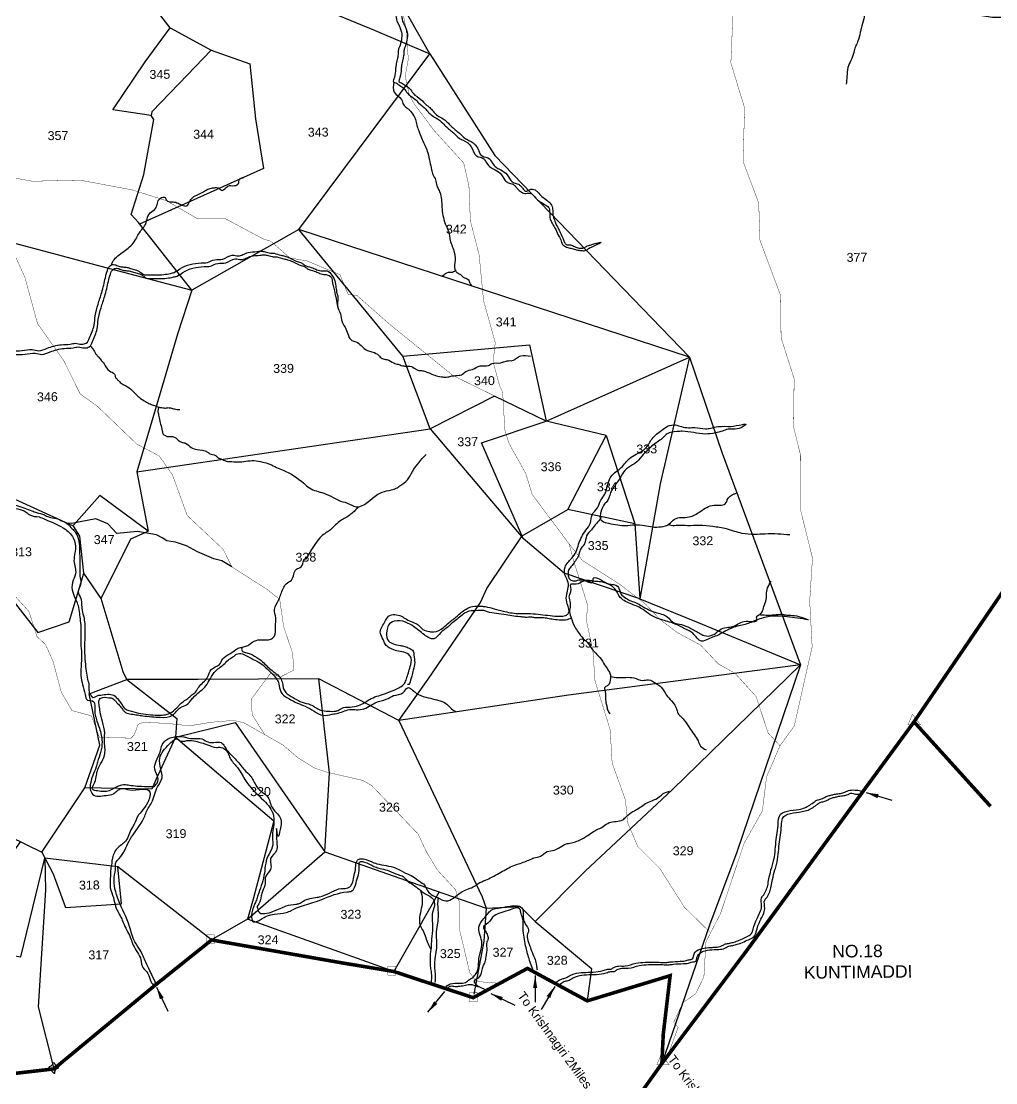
# Model space of a CAD drawing. Header units: feet. Extents: x 764898 to 774910, y 1587357 to 1595279.
# Drawn here: x 770601 to 773331, y 1588865 to 1591840 of the extents above; entities that cross this region are included whole.
import ezdxf
from ezdxf.enums import TextEntityAlignment as Align

# ---------------------------------------------------------------- set-up
doc = ezdxf.new("R2010")
doc.units = ezdxf.units.FT
doc.header["$LTSCALE"] = 15
doc.header["$MEASUREMENT"] = 0
doc.linetypes.add('HIDDEN2', pattern=[0.1875, 0.125, -0.0625])
for name, color, linetype in [('PLOT', 7, 'Continuous'), ('PLOT NO', 7, 'Continuous'), ('ROADS', 6, 'Continuous'), ('TANKS-STREAM', 4, 'Continuous'), ('VILLAGE STONES', 240, 'Continuous')]:
    doc.layers.add(name, color=color, linetype=linetype)
doc.layers.add('VILLAGE BOUNDRY', color=5, linetype='HIDDEN2', lineweight=100)
doc.styles.add('CANAL', font='Cambria.ttf')
doc.styles.get("Standard").update_dxf_attribs({"font": 'arial.ttf'})
doc.linetypes.add('DOTS', pattern='A,1e-06,-3,["●",Standard,S=3,R=0,X=-1.25,Y=-1.25],-3', length=6.000001)
doc.dimstyles.new('CRDS', dxfattribs={"dimtxt": 20, "dimasz": 35, "dimexe": 0.18, "dimexo": 0.0625, "dimgap": 0.09, "dimtad": 0, "dimtih": 1, "dimtoh": 1, "dimdec": 0, "dimzin": 2, "dimdsep": 46, "dimtxsty": 'CANAL', "dimcen": 0.09, "dimclrt": 256, "dimadec": 0, "dimazin": 0, "dimtfac": 1, "dimtdec": 0, "dimtofl": 0, "dimtmove": 0, "dimatfit": 3, "dimfxl": 1, "dimtfill": 2, "dimtfillclr": 5, "dimtolj": 1, "dimtzin": 0, "dimarcsym": 0})

msp = doc.modelspace()

# ---------------------------------------------------------------- linework, layer by layer
at = {"layer": 'PLOT'}
for points in [[(771018, 1591822.2), (770949.6, 1591912.1), (771078, 1592028.6), (771117.8, 1592010.6), (771592.8, 1591814.5), (771745.9, 1591749.4), (771533.8, 1592123), (771389.3, 1592199), (771262, 1592272.7)], [(770318.3, 1591057.7), (770438.6, 1591216.2), (770482.2, 1591245.6), (770565.5, 1591223), (770852.6, 1591146.8), (771079.4, 1591087), (770930, 1591276), (770909.3, 1591299), (770944.9, 1591411.2), (770972.9, 1591565), (770965.4, 1591576.1), (770858.1, 1591592.6), (770948.2, 1591727), (771018, 1591822.2), (771133.6, 1591759.8), (771043.4, 1591666.4), (770967.1, 1591586.3), (770965.4, 1591576.1)], [(771133.6, 1591759.8), (771241.4, 1591721.5), (771257.2, 1591566.7), (771279.7, 1591427.5), (771111.7, 1591352.1), (770932.8, 1591271.8)], [(771378.9, 1591257.2), (771745.9, 1591749.4), (771927.5, 1591464), (772236.3, 1591144.4), (772473, 1590899), (771378.9, 1591257.2)], [(770925.2, 1590577.3), (771306.7, 1590633.3), (771746.9, 1590697.9), (771670.3, 1590901.9), (771378.9, 1591257.2), (771079.4, 1591087)], [(771079.4, 1591087), (771039, 1590963.3), (770992.2, 1590804.6), (770925.2, 1590577.3), (770956.3, 1590411.4)], [(771670.3, 1590901.9), (772025, 1590933.6), (772072.1, 1590719.9), (771927.2, 1590789.8), (771746.9, 1590697.9), (772007.3, 1590390.7), (771890.3, 1590658.8), (772072.1, 1590719.9), (772473, 1590899), (772564.6, 1590630.2), (772783.8, 1590036.7), (772133.9, 1589951.9), (771658.8, 1589880.6), (771435.2, 1589997.2), (771096.7, 1589995.8), (770897, 1589995.3), (771036.7, 1589886.4), (771033.6, 1589834.4), (770978, 1589714.5), (770966.6, 1589687.8), (770779, 1589692.3)], [(772473, 1590899), (772390.9, 1590544.1), (772333.9, 1590221.5), (772492.9, 1590157.3), (772783.8, 1590036.7)], [(771658.8, 1589880.6), (771741.3, 1589996.6), (771888.1, 1590211.6), (771905.8, 1590250.8), (772004.1, 1590398.1), (772132.2, 1590471.7), (772239.6, 1590679.7), (772072.1, 1590719.9)], [(772239.6, 1590679.7), (772319.6, 1590432.1), (772132.2, 1590471.7)], [(770403, 1590437.5), (770478.5, 1590343.5), (770647.5, 1590127), (770735.5, 1590157.1), (770776.5, 1590294), (770765.2, 1590397), (770747.7, 1590425), (770572, 1590505.7), (770404.5, 1590496.9)], [(770825.4, 1590222.9), (770908.3, 1590389.4), (770956.3, 1590411.4), (770821.5, 1590510.9), (770748, 1590428.2)], [(772319.6, 1590432.1), (772333.9, 1590221.5), (772122.1, 1590293.5), (772007.3, 1590390.7)], [(770658.8, 1589511.9), (770779, 1589692.3), (770821.1, 1589811.8), (770791.7, 1589955.5), (770897, 1589995.3), (770886.4, 1590017.1), (770825.4, 1590222.9), (770776.5, 1590294)], [(772040.5, 1589317.7), (772180.5, 1589458.5), (772425.3, 1589687.1), (772783.8, 1590036.7), (772606.1, 1589511.4), (772529.3, 1589306.9)], [(771033.6, 1589834.4), (771200, 1589874.6), (771424.3, 1589551.2), (771451.5, 1589512.1), (771464.3, 1589733.9), (771435.2, 1589997.2)], [(771658.8, 1589880.6), (771892.6, 1589386.7), (771903.2, 1589354.6), (771897.3, 1589262.5), (771868.6, 1589113.6)], [(771033.6, 1589834.4), (771211, 1589682.8), (771309.1, 1589599.6), (771250.6, 1589379.8), (771235.2, 1589323.5), (771134.4, 1589265.5), (770872.2, 1589470.3)], [(770211.4, 1589730.7), (770658.8, 1589511.9), (770690.2, 1589450.5), (770725, 1589356.1), (770882, 1589366.6), (770872.2, 1589470.3), (770667.5, 1589495)], [(770598.8, 1589541.3), (770452.9, 1589339.7), (770341.8, 1589188.1), (770380.3, 1588992.7), (770511, 1588973.3), (770467.4, 1589195.7), (770529, 1589229.7), (770600, 1589218), (770667.5, 1589495)], [(771235.2, 1589323.5), (771451.5, 1589512.1), (771714.9, 1589420.2), (771903.2, 1589354.6), (771998.4, 1589359.8), (772040.5, 1589317.7), (772199, 1589185.6), (772186.8, 1589094.9)], [(770667.5, 1589495), (770669.1, 1589405.3), (770648.9, 1589078.5), (770692.6, 1588904.2)], [(771771.8, 1589400.4), (771644.8, 1589177.2), (771235.2, 1589323.5)], [(772529.3, 1589306.9), (772395.8, 1588919.3)]]:
    msp.add_lwpolyline(points, dxfattribs=at)
at = {"layer": 'ROADS', "linetype": 'DOTS', "ltscale": 0.5, "const_width": 1}
for points in [[(772532.2, 1589285.4), (772458.6, 1589357.7), (772429.3, 1589404), (772390, 1589466), (772328.3, 1589527.6), (772300.4, 1589593.3), (772293.5, 1589658.5), (772256.5, 1589761.4), (772250.9, 1589855.1), (772221.9, 1589948.7), (772208.5, 1589991.9), (772202.5, 1590077.2), (772185.4, 1590156), (772186.7, 1590207.3), (772161.7, 1590286.5), (772153.6, 1590312.3), (772150, 1590323.4), (772135.8, 1590375.6), (772093.8, 1590432), (772032.5, 1590514.3), (772014.7, 1590572.3), (771966.8, 1590658.7), (771955.8, 1590696.1), (771949.8, 1590801.4), (771941.4, 1590818.4), (771923.1, 1590885.8), (771929, 1590939.6), (771896.2, 1591057.8), (771883.9, 1591185.5), (771859.3, 1591281.2), (771855.3, 1591378.9), (771840.6, 1591443.2), (771756.8, 1591535.2), (771701.5, 1591609.5), (771688.4, 1591633.7), (771676.7, 1591686.8), (771685.5, 1591734.1), (771679, 1591820.8), (771664.1, 1591893.4)], [(772412.3, 1588941.4), (772441.3, 1589020.9), (772428.9, 1589034.9), (772454.3, 1589089.2), (772490.3, 1589114.8), (772513.5, 1589162), (772516.1, 1589207.1), (772519.5, 1589261), (772559.9, 1589339), (772626.1, 1589535.9), (772677.2, 1589626.8), (772689.1, 1589722.9), (772726.7, 1589809.7), (772766.8, 1589865.4), (772802.7, 1590025.1), (772816.8, 1590087.4), (772809.9, 1590215.1), (772817.7, 1590335.7), (772785, 1590468), (772784.6, 1590623.3), (772764.7, 1590703.7), (772766.3, 1590838.7), (772729.7, 1590953.8), (772728.4, 1591071.7), (772670.7, 1591226.2), (772668.9, 1591278.5), (772667.1, 1591330.6), (772623.1, 1591448.2), (772627.6, 1591597.3), (772601, 1591684.5), (772589.1, 1591723.7), (772595.3, 1591870.5)], [(771951.1, 1590778.3), (771810.2, 1590847.8), (771632, 1590992.1), (771540.6, 1591072.8), (771517.5, 1591073.6), (771493.9, 1591130.1), (771401.8, 1591168.6), (771353.7, 1591177.1), (771300.5, 1591223.7), (771279, 1591230.4), (771174.1, 1591286.4), (771095.2, 1591286.9), (771007.1, 1591337.8), (770912.2, 1591367.7), (770766.3, 1591395), (770632.2, 1591392.1), (770484.4, 1591418.6)], [(772726.7, 1589809.7), (772693.3, 1589846), (772659.7, 1589947.8), (772600.9, 1590012.9), (772553.8, 1590039.4), (772504.8, 1590091.5), (772437.6, 1590128), (772389.5, 1590164.8), (772350.4, 1590206.6), (772276.5, 1590263.3), (772224.9, 1590296.2), (772173.4, 1590329), (772135.8, 1590375.6)]]:
    msp.add_lwpolyline(points, dxfattribs=at)
at = {"layer": 'ROADS', "linetype": 'HIDDEN2', "ltscale": 10, "const_width": 1}
for points in [[(771283.1, 1589841.1), (771248.1, 1589896.9), (771245.7, 1589940.7), (771300.8, 1590014.7), (771325.5, 1590001.9), (771365.2, 1590022.3), (771361, 1590070.7), (771336.2, 1590143.8), (771325.2, 1590220), (771290.4, 1590247.7), (771191.1, 1590311.2), (771166.9, 1590360.2), (771066, 1590455.3), (771024.7, 1590569.6), (770987.7, 1590622), (770925, 1590655.3), (770862.1, 1590715.6), (770813.5, 1590762.2), (770766.5, 1590795.6), (770719.7, 1590890.2), (770646.9, 1590993), (770611.3, 1591123.1), (770549.2, 1591259.3)], [(771941.8, 1589144), (771875.5, 1589149.3), (771857.6, 1589174.1), (771840.6, 1589245.6), (771837.2, 1589260.1), (771829.5, 1589292.3), (771829.5, 1589368.6), (771817.8, 1589406.3), (771766.7, 1589461.9), (771736.6, 1589512), (771712.9, 1589562.4), (771628.6, 1589650.6), (771583.2, 1589698), (771558.8, 1589712.4), (771490.9, 1589728.1), (771456.4, 1589736.1), (771422.4, 1589747.5), (771375, 1589777.1), (771335.1, 1589811.6), (771283.1, 1589841.1), (771267.6, 1589849.9), (771250.7, 1589859.5), (771224.4, 1589874.4), (771195.5, 1589881), (771165, 1589878.4), (771131.1, 1589875.5), (771072.7, 1589865.7), (771005.7, 1589873), (770942.3, 1589875.2), (770928.5, 1589869.9), (770917.9, 1589840.5), (770908.8, 1589831.3), (770820.5, 1589833), (770797.8, 1589893.6), (770743.3, 1589908.5), (770713.4, 1589960), (770690.1, 1590047.2), (770669.1, 1590093.6), (770645.3, 1590116), (770622.8, 1590186.2), (770565.1, 1590249.9)]]:
    msp.add_lwpolyline(points, dxfattribs=at)
at = {"layer": 'TANKS-STREAM'}
msp.add_lwpolyline([(771191.1, 1590311.2), (771163.2, 1590328), (771140.4, 1590333.3), (771094.8, 1590353), (771063.8, 1590369.8), (771033.4, 1590380), (771008.6, 1590383.8), (770995.9, 1590392.7), (770980.2, 1590401.1), (770927.1, 1590410.6), (770868.6, 1590404.4), (770844.1, 1590431.8), (770810.1, 1590445.7), (770766, 1590437.4), (770742.7, 1590432.6), (770728.2, 1590434)], dxfattribs=at)
for points in [[(773555.9, 1591585.5), (773546.9, 1591605.3), (773517.5, 1591641), (773489.7, 1591683.8), (773465.9, 1591717), (773431.4, 1591754.4), (773424.2, 1591771.1), (773388.7, 1591806.7), (773369.3, 1591824.2), (773351.7, 1591848.8), (773328.3, 1591851.1), (773280.6, 1591856.7), (773233.3, 1591860.7), (773210.9, 1591868.1), (773186.6, 1591867.8), (773126.6, 1591875.7), (773102.6, 1591882.6), (773073.7, 1591883.8), (773044.7, 1591890), (773023.4, 1591891.3), (772991.7, 1591906.2), (772979.3, 1591909), (772968.8, 1591925.6), (772927.3, 1591968.5), (772893.6, 1592009.6), (772861.9, 1592058.9), (772822.1, 1592115.7), (772806.2, 1592143.7), (772780, 1592188.1), (772755, 1592226), (772737, 1592262.9), (772709.7, 1592303.6), (772686.5, 1592356), (772669.2, 1592376.9), (772642.7, 1592449.2), (772613, 1592501.1), (772596.6, 1592527.5), (772598.5, 1592543.1), (772625, 1592555), (772654, 1592568.7), (772679, 1592581.1), (772701, 1592590.8), (772711.3, 1592614.6), (772708.4, 1592647.2), (772695.4, 1592678.1), (772689.9, 1592687.6), (772666.9, 1592719.5), (772652.6, 1592743.5), (772673.1, 1592755.5), (772705.1, 1592770.4), (772718.5, 1592780.6), (772743, 1592792.9), (772761.5, 1592802.7), (772805.6, 1592815.2), (772825.4, 1592848.6), (772825, 1592886.1), (772828.5, 1592935.3), (772828, 1592974.5), (772830.8, 1593002.5), (772829.2, 1593000.6)], [(771465.2, 1592362.2), (771443.2, 1592365.4), (771439.9, 1592369), (771432.6, 1592373.1), (771424, 1592376.4), (771408.8, 1592383), (771394.1, 1592385.7), (771384, 1592375.3), (771379.6, 1592370.6), (771370.2, 1592363.5), (771355.3, 1592349.1), (771334.2, 1592331.9), (771325.8, 1592323.1), (771309.3, 1592302.8), (771297.3, 1592295.1), (771286.7, 1592288.9), (771274.4, 1592279.2), (771268.5, 1592269), (771267.6, 1592258.4), (771279.7, 1592240.7), (771288, 1592227), (771298, 1592214.6), (771311.5, 1592198.7), (771322.2, 1592187.1), (771330.5, 1592174.1), (771341.8, 1592158.8), (771349.2, 1592152.4), (771355.9, 1592141.3), (771364.5, 1592133.3), (771371.3, 1592127.4), (771380.7, 1592120), (771392.8, 1592108.2), (771411.7, 1592091.1), (771426.3, 1592077.3), (771436.3, 1592068.7), (771443.9, 1592062.9), (771454.1, 1592056.6), (771461.8, 1592046.2), (771478.7, 1592035.4), (771492.4, 1592029.8), (771503.3, 1592019), (771517.5, 1592007.3), (771548.2, 1591983.9), (771561.7, 1591969.4), (771570.1, 1591960.1), (771578.4, 1591950.9), (771591.6, 1591942.1), (771606.3, 1591923.7), (771613.8, 1591914.3), (771626.7, 1591906.7), (771633.2, 1591897.9), (771642.2, 1591889.2), (771646.7, 1591882.3), (771653.6, 1591841.1), (771658.5, 1591830.9), (771663, 1591820.9), (771666.3, 1591810.1), (771666, 1591787.2), (771660.6, 1591769), (771657.9, 1591760.6), (771656.9, 1591746.8), (771654.3, 1591733.6), (771651.1, 1591716.8), (771649.8, 1591706.2), (771646.4, 1591682.9), (771644.3, 1591670.5), (771650.9, 1591667.5), (771661.5, 1591660.8), (771673.2, 1591652.1), (771683.1, 1591638.8), (771706.1, 1591620.4), (771718.3, 1591607.8), (771729.9, 1591598.4), (771739, 1591588.9), (771749.2, 1591578.1), (771762.4, 1591570.1), (771782, 1591554.6), (771803.5, 1591534.2), (771814.7, 1591525.2), (771827.8, 1591512.9), (771839.4, 1591506.7), (771861.7, 1591488.8), (771876.3, 1591463.1), (771897, 1591454.8), (771903.1, 1591446.1), (771913.1, 1591433.8), (771923.5, 1591426.5), (771942.8, 1591414.4), (771957.2, 1591394.4), (771965.6, 1591387.7), (771978.3, 1591383.5), (771984.4, 1591379.1), (771990.8, 1591371.4), (771998.4, 1591364.3), (772012.1, 1591357.8), (772024.3, 1591358.8), (772031.3, 1591356.5), (772041.1, 1591346.3), (772071, 1591324.7), (772079.9, 1591316.4), (772081.4, 1591308.4), (772083.3, 1591285.7), (772088, 1591275.3), (772091.4, 1591269.1), (772095, 1591262.8), (772098.5, 1591256.6), (772106.7, 1591238.5), (772113.8, 1591224.3), (772116.2, 1591217.2), (772123.4, 1591210.3), (772135, 1591205.7), (772147, 1591202.4), (772160.3, 1591199.2), (772172.6, 1591197.5), (772184, 1591198.5), (772192.4, 1591204.7), (772198.5, 1591207.7), (772213.2, 1591214.7), (772226.2, 1591220.9)], [(771471.7, 1592357.9), (771455.4, 1592354.6), (771449.5, 1592355.7), (771442.7, 1592358), (771434.3, 1592361.4), (771425, 1592364.7), (771410.5, 1592370.1), (771399.7, 1592375.2), (771393.7, 1592376.2), (771387.1, 1592370), (771371, 1592349), (771349.9, 1592331.8), (771341.6, 1592323), (771325, 1592302.7), (771313, 1592295), (771302.4, 1592288.8), (771290.1, 1592279.1), (771284.2, 1592268.9), (771283.3, 1592258.3), (771295.4, 1592240.6), (771303.7, 1592226.9), (771313.8, 1592214.5), (771327.2, 1592198.6), (771337.9, 1592187), (771346.2, 1592174), (771357.5, 1592158.7), (771364.9, 1592152.3), (771371.6, 1592141.2), (771380.2, 1592133.2), (771387, 1592127.3), (771396.5, 1592119.9), (771408.5, 1592108.1), (771427.4, 1592091), (771442, 1592077.2), (771452.1, 1592068.6), (771459.7, 1592062.8), (771469.9, 1592056.5), (771477.5, 1592046.1), (771494.4, 1592035.3), (771508.2, 1592029.7), (771519, 1592018.9), (771533.2, 1592007.2), (771563.9, 1591983.8), (771577.4, 1591969.3), (771585.8, 1591960), (771594.1, 1591950.8), (771607.3, 1591942), (771622, 1591923.6), (771629.5, 1591914.2), (771642.5, 1591906.6), (771648.9, 1591897.8), (771658, 1591889.1), (771662.4, 1591882.2), (771669.4, 1591841), (771674.2, 1591830.8), (771678.7, 1591820.8), (771682, 1591810), (771681.7, 1591787.1), (771676.3, 1591768.9), (771673.6, 1591760.5), (771672.6, 1591746.7), (771670, 1591733.5), (771666.8, 1591716.7), (771665.5, 1591706.1), (771662.1, 1591682.8), (771660, 1591670.4), (771666.6, 1591667.4), (771677.2, 1591660.7), (771689, 1591652), (771698.8, 1591638.7), (771721.8, 1591620.3), (771734, 1591607.7), (771745.7, 1591598.3), (771754.7, 1591588.8), (771764.9, 1591578), (771778.1, 1591570), (771797.7, 1591554.5), (771819.2, 1591534.1), (771830.5, 1591525.1), (771843.5, 1591512.8), (771855.1, 1591506.6), (771877.4, 1591488.7), (771892, 1591463), (771912.7, 1591454.7), (771918.8, 1591446), (771928.8, 1591433.7), (771939.2, 1591426.4), (771958.6, 1591414.3), (771972.9, 1591394.3), (771981.3, 1591387.6), (771994, 1591383.5), (772000.1, 1591379), (772006.6, 1591371.3), (772014.1, 1591364.2), (772029.1, 1591369.6), (772043.7, 1591365.6), (772051.2, 1591358.3), (772063.1, 1591346.8), (772086.8, 1591324.6), (772090.2, 1591309.8), (772091.3, 1591294.4), (772095.9, 1591280.4), (772099.9, 1591270.2), (772103.2, 1591264.7), (772107.7, 1591255.3), (772111.8, 1591246.6), (772119.1, 1591230.2), (772123.2, 1591220.5), (772130.1, 1591213.9), (772140.1, 1591213.4), (772151.2, 1591209.1), (772164.2, 1591204.8), (772177.2, 1591205.6), (772186.8, 1591210.7), (772193, 1591212.5), (772202.1, 1591215.7), (772226.2, 1591220.9)], [(772977.4, 1591910.4), (772969.1, 1591882.1), (772966.3, 1591870.9), (772961.2, 1591847.2), (772954.3, 1591820.5), (772951.5, 1591809.4), (772944.1, 1591782.7), (772937.9, 1591768.6), (772933.7, 1591753.3), (772925.2, 1591730.5), (772917.2, 1591710.6), (772914.1, 1591685.4), (772912, 1591663.7)], [(771644.8, 1591670), (771646.3, 1591641.3), (771666.2, 1591621.3), (771672.1, 1591606.9), (771681.5, 1591597.7), (771688.3, 1591592.1), (771699.8, 1591576.7), (771705.6, 1591565.4), (771709.5, 1591548.9), (771714.8, 1591533.4), (771718.5, 1591522.6), (771726, 1591505.1), (771739.9, 1591471.8), (771745.8, 1591446), (771750.7, 1591424.4), (771754.5, 1591410.5), (771761.9, 1591396.1), (771765.2, 1591379.6), (771770.5, 1591368.8), (771775.3, 1591356.4), (771780, 1591313.8), (771791.3, 1591267.4), (771800.4, 1591243.7), (771802.1, 1591230.3), (771813.3, 1591196.8), (771816.7, 1591171), (771816, 1591144.8), (771821.8, 1591136.6), (771834.3, 1591127.9), (771839.6, 1591122.8), (771853.6, 1591116.8), (771856.8, 1591109.6), (771862.3, 1591098.9)], [(770852.8, 1591157), (770861.2, 1591172.1), (770892.9, 1591198.4), (770920.6, 1591226.7), (770936.5, 1591253.8), (770946.9, 1591266.7), (770962.3, 1591303.6), (770977.3, 1591315.6), (770990.2, 1591344.1), (771004.3, 1591346.1), (771008.7, 1591338.2), (771014.5, 1591335), (771030.3, 1591333.8), (771044, 1591328.5), (771058.1, 1591323), (771063.9, 1591322.7), (771072.4, 1591334.4), (771081.6, 1591346.6), (771096.6, 1591354.6), (771112, 1591362.7), (771127.7, 1591371.2), (771140.3, 1591373.5), (771149.7, 1591373.9), (771155.4, 1591371.7), (771163.8, 1591366.5), (771179.8, 1591378.2), (771198.6, 1591379.7), (771209.7, 1591385.9), (771212.1, 1591397.2), (771224.9, 1591402.9)], [(770409.9, 1590870.4), (770440.3, 1590883.2), (770452.4, 1590890), (770469.1, 1590898), (770488.9, 1590900.3), (770514, 1590907.2), (770540.4, 1590914.8), (770575.2, 1590916.8), (770603.7, 1590917.3), (770631.9, 1590920.2), (770650.5, 1590917.1), (770673.5, 1590924), (770693, 1590930.1), (770713.1, 1590933.9), (770738.5, 1590935.7), (770752.5, 1590937.9), (770770.3, 1590935.3), (770783.5, 1590938.5), (770792.5, 1590952.8), (770805.3, 1590988.6), (770808.4, 1591014.8), (770816.4, 1591047.6), (770826.7, 1591079.8), (770832.3, 1591101.2), (770842.7, 1591142.3), (770851.2, 1591156.1), (770863, 1591158.2), (770874.3, 1591153.8), (770885.8, 1591151.7), (770897.7, 1591150.6), (770910.9, 1591146.6), (770924, 1591142.5), (770932.4, 1591138.5), (770946.9, 1591129.7), (770955.5, 1591129.5), (771000.2, 1591130.5), (771019.4, 1591133.9), (771029.6, 1591136.6), (771045.5, 1591146.4), (771105.1, 1591163), (771122.7, 1591164.5), (771143.1, 1591172.1), (771166.2, 1591173.3), (771192.5, 1591184.9), (771209.2, 1591182.8), (771222.3, 1591186.5), (771236.9, 1591192.1), (771261.6, 1591194.9), (771273.4, 1591196.3), (771284.6, 1591193.9), (771299.1, 1591190.9), (771309.6, 1591190), (771328.6, 1591184.8), (771339.2, 1591182.3), (771353, 1591177.1), (771367.8, 1591169.6), (771374.2, 1591166.7), (771386.4, 1591163), (771393.9, 1591158), (771399.3, 1591154.9), (771417.6, 1591148.9), (771429.2, 1591144), (771444.7, 1591140.6), (771458.6, 1591140.6), (771471, 1591128.8), (771477.8, 1591117.4), (771482.2, 1591098.2), (771484.6, 1591082.3), (771488.1, 1591064), (771487.5, 1591040.7), (771495.4, 1591020.1), (771499.9, 1590998.3), (771510.9, 1590978), (771517.6, 1590959.3), (771527.2, 1590945.5), (771538.7, 1590941.7), (771553.5, 1590931.5), (771565.4, 1590920.9), (771573.5, 1590917), (771586.8, 1590913.4), (771602.2, 1590904.1), (771612, 1590895.2), (771625.5, 1590892.2), (771644.7, 1590882.7), (771657.1, 1590878.9), (771662.4, 1590877.1), (771676, 1590874), (771690, 1590873.5), (771705.2, 1590866.3), (771712.3, 1590862.6), (771722.6, 1590861.4), (771733.4, 1590858.6), (771747.4, 1590853.3), (771764.3, 1590846.9), (771781.8, 1590843.6), (771796, 1590843.5), (771807.7, 1590846.3), (771827.7, 1590848.1), (771834.1, 1590849.6), (771846.8, 1590859.2), (771865, 1590864.3), (771886.4, 1590874.6), (771909.9, 1590875.6), (771920.1, 1590881.3), (771944.5, 1590883.3), (771949.2, 1590884.9), (771952, 1590885.7), (771966.6, 1590889.1), (771979.8, 1590890.1), (771988.1, 1590896.2), (772000.6, 1590902.3), (772027.7, 1590901.5)], [(771455.7, 1591130.4), (771469.8, 1591122.8), (771472.9, 1591108.5), (771474.8, 1591099.9), (771478.4, 1591084.9), (771487.6, 1591040)], [(771818, 1591140.9), (771806.3, 1591135.9), (771797, 1591135.8), (771781, 1591125.6)], [(770794.2, 1590930.3), (770803.7, 1590919.8), (770808.4, 1590910.7), (770812.9, 1590904.5), (770818.3, 1590898.7), (770826.2, 1590889), (770833.3, 1590880.4), (770848.4, 1590860.2), (770862.4, 1590851.7), (770865.4, 1590842.5), (770871.3, 1590835.5), (770881, 1590826.3), (770893.4, 1590819.1), (770912.1, 1590805.6), (770923.1, 1590794.1), (770934.5, 1590784.3), (770949.1, 1590774.3), (770962.1, 1590767.8), (770974.2, 1590763.5), (770987.2, 1590758.9), (771001, 1590756.8), (771005.1, 1590756.2), (771010.7, 1590757.3), (771019.7, 1590756.5), (771030.2, 1590753.7), (771045.6, 1590752)], [(769775.3, 1590815.4), (769780.5, 1590799.7), (769785.3, 1590791.4), (769793.8, 1590782), (769800.9, 1590771.2), (769812, 1590756.5), (769820.4, 1590736.2), (769834.3, 1590713.7), (769845.6, 1590699.3), (769858.1, 1590685.2), (769866.9, 1590663), (769879.7, 1590636.9), (769895.2, 1590613.8), (769908.8, 1590597.1), (769920.9, 1590590.9), (769935.2, 1590588.8), (769966.5, 1590587.4), (769987, 1590589), (770009.8, 1590589.4), (770041, 1590595.4), (770069.1, 1590600.1), (770092.3, 1590606.6), (770107.5, 1590608.2), (770137.6, 1590613.9), (770156.3, 1590619), (770186.1, 1590619.5), (770203.3, 1590615.5), (770221.5, 1590619.3), (770240.6, 1590628.4), (770260.5, 1590652.3), (770272, 1590661.5), (770292.6, 1590656.7), (770330, 1590632.1), (770347.2, 1590611.3), (770349.6, 1590593), (770345.8, 1590569.9), (770344.8, 1590547.5), (770347.2, 1590530.1), (770355.3, 1590523.5), (770384.1, 1590522.3), (770408.9, 1590525.9), (770433, 1590526.1), (770456.7, 1590525.5), (770490.7, 1590521.4), (770510.9, 1590511.2), (770527.5, 1590498.9), (770544.6, 1590489.7), (770588.5, 1590483), (770610.9, 1590475.7), (770631.1, 1590468.3), (770644.1, 1590463.6), (770666.5, 1590456.7), (770678.2, 1590451), (770699.7, 1590447), (770716.1, 1590439.5), (770728.2, 1590434), (770739.7, 1590421.8), (770748.7, 1590413.4), (770758.8, 1590397), (770764.9, 1590341.2), (770765.5, 1590323.5), (770765.3, 1590302), (770765.4, 1590285.1), (770768.1, 1590265.8), (770763.8, 1590251.5), (770760.6, 1590240.9), (770768.4, 1590222.2), (770769.9, 1590206.1), (770776.1, 1590171.4), (770779, 1590152.3), (770779.4, 1590117.9), (770778.5, 1590078.6), (770780.2, 1590044.7), (770783.2, 1590018.9), (770787, 1589996.6), (770790.8, 1589978.8), (770791, 1589961.4), (770793, 1589956), (770798.3, 1589948.3), (770801, 1589945.2), (770813.5, 1589950.2), (770823.7, 1589952.1), (770860.4, 1589951.2), (770873.5, 1589938.4), (770881.2, 1589928.7), (770891.2, 1589914), (770902.9, 1589908.4), (770956.6, 1589897.4), (770982.5, 1589895.4), (771017.7, 1589901.2), (771036.8, 1589916.6), (771043.9, 1589923.8), (771055.8, 1589934.2), (771067.8, 1589942.4), (771079.3, 1589952.3), (771089.5, 1589960.4), (771098.3, 1589974.4), (771123.3, 1590002), (771133.3, 1590024), (771156.4, 1590037.6), (771165.6, 1590053.4), (771185.1, 1590067.4), (771201.9, 1590079.2), (771211.7, 1590084.2), (771227.3, 1590088), (771238.9, 1590092.6), (771254.1, 1590103.2), (771275.5, 1590107), (771300, 1590108.6), (771308.9, 1590115.4), (771313.4, 1590146.3), (771314.1, 1590168.6), (771310.7, 1590191.8), (771322.5, 1590219.4), (771334.7, 1590250.3), (771343.5, 1590263.8), (771358.1, 1590274.2), (771364.6, 1590290.8), (771372, 1590304.7), (771385.4, 1590311.1), (771392.8, 1590330), (771398, 1590336.7)], [(770987.1, 1590758), (770984, 1590749.1), (770986, 1590736.8), (770987.3, 1590728.5), (770996.1, 1590692.5), (770998.9, 1590683.4), (771002.9, 1590680.3), (771011.2, 1590676.4), (771021.2, 1590677), (771033.8, 1590672.7), (771038, 1590669), (771051.8, 1590660.1), (771061.4, 1590657.7), (771077.6, 1590645.8), (771093.6, 1590640.3), (771123, 1590632.9), (771129.7, 1590628.2), (771145, 1590623.4), (771152.1, 1590618), (771163.6, 1590612.3), (771179.1, 1590606.9), (771185.8, 1590606.6), (771208.3, 1590605.2), (771253.2, 1590609.1), (771277.6, 1590604.8), (771297.2, 1590599.2), (771316.3, 1590589.9), (771334.9, 1590582.4), (771392.6, 1590545.4), (771408.6, 1590532.3), (771448.5, 1590517.8), (771475.1, 1590506), (771489.9, 1590497.9), (771514.4, 1590490), (771539.4, 1590479.8), (771600.4, 1590514.8), (771624.8, 1590524), (771651.9, 1590531.4), (771661.7, 1590538), (771683.1, 1590555.6), (771697, 1590578.3), (771735.1, 1590625.9)], [(771219.2, 1590086.2), (771219.7, 1590075.5), (771229.3, 1590071.5), (771242.3, 1590067.5), (771255, 1590061.2), (771277.4, 1590045), (771303.7, 1590020.4), (771315.7, 1590011.7), (771328.9, 1589996.8), (771333.9, 1589981.2), (771336.1, 1589969.6), (771374.4, 1589938.6), (771387.8, 1589932), (771411.8, 1589925), (771439.6, 1589910), (771460.5, 1589906.8), (771483.1, 1589907.1), (771491.9, 1589910.2), (771498, 1589914.4), (771522.3, 1589918.1), (771545.9, 1589922.9), (771562.7, 1589930.7), (771576.8, 1589939.6), (771618.7, 1589955.4), (771647.6, 1589967), (771662.2, 1589973.7), (771674.8, 1589984.7), (771680.4, 1589997.1), (771690.7, 1590031.9), (771693.2, 1590055.5), (771686.6, 1590065.3), (771667.7, 1590072.9), (771632, 1590084.5), (771621.3, 1590093.9), (771612.6, 1590112.6), (771607.3, 1590124.9), (771619, 1590155.6), (771630.4, 1590172.8), (771666.3, 1590172.8), (771680, 1590164.4), (771698.2, 1590156.4), (771713.4, 1590148.4), (771726.5, 1590135.9), (771744.7, 1590130), (771757, 1590128.8), (771784.2, 1590141.7), (771799.4, 1590154.5), (771822.1, 1590173.5), (771847.6, 1590192.9), (771865.6, 1590200), (771890.5, 1590200.9), (771900.7, 1590199.7), (771926.4, 1590193.5), (771951.1, 1590187), (771992.5, 1590180.6), (772027.7, 1590180.3), (772056.1, 1590177.9), (772109.8, 1590172.7), (772126.2, 1590174.9), (772133.7, 1590180.5), (772130.6, 1590207.4), (772128.4, 1590228.9), (772133.5, 1590267.1), (772124.4, 1590288.8), (772124.5, 1590310.4), (772142.6, 1590334.8), (772155.4, 1590354.1), (772162.7, 1590375), (772182.9, 1590414), (772195.6, 1590434.3), (772200.5, 1590457.3), (772215.7, 1590476.9), (772224.7, 1590497.8), (772235.8, 1590514.6), (772240.5, 1590527.9), (772253.4, 1590564.3), (772282.2, 1590589.8), (772305.5, 1590615.4), (772324.1, 1590626.8), (772351.1, 1590644.8), (772368.2, 1590670.2), (772395.6, 1590694.1), (772411.9, 1590705.5), (772433.8, 1590708.9), (772450.6, 1590704.3), (772470.4, 1590701.1), (772488.5, 1590701.6), (772518.3, 1590698.2), (772532.6, 1590700.1), (772553.4, 1590704.4), (772589, 1590705.1), (772622.4, 1590710.6), (772631, 1590711.1), (772623.9, 1590704.2), (772580.9, 1590696.8), (772565.9, 1590691.9), (772545.4, 1590686.5), (772517.4, 1590683.5), (772452.8, 1590691.3), (772437.7, 1590690.5), (772410.4, 1590684), (772400, 1590674.3), (772372.5, 1590653.2), (772358, 1590640.1), (772339.4, 1590621.8), (772320.1, 1590600.7), (772307.5, 1590593.5), (772288.2, 1590576.2), (772278.3, 1590559.9), (772258, 1590530.2), (772252.3, 1590519.5), (772239.6, 1590492), (772235.8, 1590488.7), (772225.2, 1590464.4), (772222.7, 1590452.6), (772228.2, 1590439.8), (772246.4, 1590433.5), (772272.7, 1590428.7), (772294.3, 1590427.2), (772319.8, 1590429), (772346.9, 1590427.5), (772369.6, 1590423.5), (772393.5, 1590423.6), (772416.3, 1590431.7), (772431.2, 1590444.8), (772471.8, 1590451.1), (772503.1, 1590466.5), (772521.4, 1590477.9), (772542.5, 1590484), (772575.9, 1590491.2), (772579.1, 1590499.2), (772598.1, 1590515.5), (772605.9, 1590518.4)], [(769473.8, 1588303.4), (769472.4, 1588324.2), (769475.5, 1588345.8), (769477.2, 1588364.1), (769480.2, 1588408.5), (769479.7, 1588432.6), (769477.9, 1588470.1), (769493.2, 1588520.5), (769494.8, 1588553.9), (769499.4, 1588584.9), (769505.8, 1588647.4), (769503.1, 1588692.5), (769514, 1588736.4), (769516.3, 1588765.7), (769522.8, 1588809.8), (769527.2, 1588848.9), (769528.5, 1588893.1), (769528.7, 1588915.9), (769532.9, 1588971.8), (769533.6, 1589060.3), (769542.4, 1589096.3), (769549.6, 1589118.3), (769560.3, 1589144.1), (769567.3, 1589188.4), (769575.7, 1589223.1), (769583.4, 1589241.1), (769590.1, 1589261.8), (769597.8, 1589282), (769601.2, 1589366.4), (769593, 1589437.3), (769600.1, 1589468.4), (769598.4, 1589500.8), (769590.3, 1589559.8), (769578.6, 1589586.8), (769576.7, 1589639.8), (769572.4, 1589674.7), (769569, 1589698.3), (769583.2, 1589725.6), (769589.2, 1589742.7), (769600.2, 1589772.6), (769622.6, 1589811), (769629.5, 1589818.5), (769641.3, 1589822.6), (769656.1, 1589828.8), (769687.1, 1589844.5), (769704.5, 1589859.6), (769732.7, 1589885.8), (769747.4, 1589896), (769760.5, 1589900.5), (769774.1, 1589905), (769782.7, 1589914.3), (769791.9, 1589946.5), (769770, 1589993.8), (769749.3, 1590046.1), (769709.8, 1590084.2), (769618.9, 1590172), (769602.9, 1590188.1), (769589.2, 1590204.1), (769575.3, 1590225.9), (769557.2, 1590241.4), (769539.7, 1590280.2), (769535.5, 1590297.7), (769539.1, 1590327.5), (769551.6, 1590355.1), (769566.3, 1590385), (769588.6, 1590396), (769600.8, 1590401.6), (769632, 1590418.2), (769645.4, 1590423.6), (769668.6, 1590436.8), (769678.4, 1590441.5), (769694.6, 1590444.7), (769708.4, 1590447.3), (769715.1, 1590454.8), (769730.4, 1590458.9), (769757, 1590467.5), (769786.8, 1590478.1), (769815.2, 1590491.9), (769843.4, 1590498.7), (769858.6, 1590517.3), (769873.5, 1590526.6), (769889.2, 1590532.5), (769904.4, 1590537.4), (769922.2, 1590539.8), (769936.9, 1590546.4), (769955.8, 1590553.6), (769982.6, 1590561.8), (770030.1, 1590574.9), (770064.4, 1590579), (770097.8, 1590590.4), (770112.4, 1590597.6), (770129.3, 1590603), (770149.8, 1590601.7), (770174.2, 1590593.4), (770200.4, 1590589.4), (770210.8, 1590590.1), (770230.1, 1590594.6), (770252.1, 1590627.5), (770262.4, 1590638.4), (770290.4, 1590630.7), (770312.6, 1590624.2), (770320.7, 1590614.8), (770331.7, 1590600.3), (770328.5, 1590577.9), (770325.5, 1590550.8), (770324.5, 1590530), (770337.2, 1590516.9), (770358.2, 1590510.7), (770389, 1590502.4), (770403.6, 1590508.1), (770426.4, 1590509.3), (770448.8, 1590509.9), (770473.7, 1590507.7), (770505.1, 1590497), (770515.9, 1590491.9), (770533.6, 1590484.5), (770591.8, 1590473.5), (770614.6, 1590464.9), (770626.7, 1590455.8), (770651, 1590451.2), (770667, 1590444.9), (770725.7, 1590415.8), (770748.7, 1590388.7), (770751.7, 1590350.8), (770748.9, 1590328.4), (770753.3, 1590291.6), (770744.7, 1590267.6), (770745.6, 1590239.9), (770754, 1590218.9), (770760.5, 1590202.5), (770764.1, 1590180.8), (770766.5, 1590159.9), (770768.3, 1590133.9), (770768.1, 1590097.7), (770770, 1590066.8), (770768.6, 1590031.5), (770768.2, 1590006.6), (770779.9, 1589953.7), (770786.8, 1589938.1), (770804.1, 1589933.4), (770806, 1589929.4), (770807.8, 1589900.6), (770810.8, 1589885.9), (770820, 1589858.7), (770827.5, 1589820.6), (770823.5, 1589791.1), (770814.9, 1589764.3), (770811.3, 1589750.4), (770801.5, 1589726.4), (770794.7, 1589700.7), (770794.5, 1589688.4), (770800.8, 1589674), (770839.2, 1589670.8), (770859.5, 1589675.3), (770868.6, 1589682.8), (770882.1, 1589689.8), (770905.2, 1589686), (770961.7, 1589679.8), (770961.8, 1589669.7), (770934.1, 1589621.2), (770928.6, 1589614.1), (770917.6, 1589589.8), (770910.9, 1589579), (770893.2, 1589542.3), (770869.8, 1589522.1), (770860.4, 1589506.9), (770855.7, 1589490.9), (770854.6, 1589480.1), (770851.7, 1589464.2), (770850.8, 1589445.1), (770850.7, 1589411.7), (770859.4, 1589384.3), (770865.6, 1589359.3), (770882.6, 1589324.7), (770889.2, 1589308.6), (770899.3, 1589288), (770908.3, 1589269), (770914.4, 1589251.4), (770936.6, 1589209.6), (770938.2, 1589197.9), (770942.2, 1589188.1), (770956.1, 1589171.5), (770964.3, 1589149.1), (770973.7, 1589136.7)], [(771544.8, 1590479.6), (771529.5, 1590462.6), (771519.5, 1590454.9), (771493.1, 1590438.6), (771463.8, 1590412.3), (771437.5, 1590392.5), (771398, 1590336.7), (771398.5, 1590338.3)], [(772221, 1590452.2), (772222.7, 1590452.3), (772209.2, 1590429.2), (772198.4, 1590415.1), (772185.1, 1590398.6), (772179, 1590375.8), (772169.5, 1590363.4), (772163.3, 1590346.1), (772160.5, 1590338), (772151.3, 1590325.3), (772144.7, 1590315.5), (772136.8, 1590306.6), (772133.1, 1590295.6), (772133.2, 1590286.3), (772138.4, 1590276.3), (772151.1, 1590271.8), (772168.3, 1590275.3), (772203.2, 1590269.9), (772203.3, 1590278.7), (772227, 1590273.9), (772247.4, 1590263.4), (772271.5, 1590257.5), (772281, 1590235.5), (772294.9, 1590223.5), (772309.3, 1590215.7), (772325.8, 1590209.7), (772340.8, 1590200.7), (772350.3, 1590195.4), (772367.8, 1590187.5), (772377.4, 1590183.9), (772410.7, 1590171.5), (772429.6, 1590154.1), (772450.7, 1590149.4), (772473.8, 1590140), (772501.1, 1590125.7), (772514.2, 1590118.8), (772538.8, 1590120.7), (772554.6, 1590131.7), (772571.6, 1590140.7), (772591.3, 1590143.2), (772613.3, 1590153.7), (772632, 1590158.9), (772662.1, 1590163.2), (772661.2, 1590170.5), (772670.7, 1590178.1), (772677.7, 1590187.8), (772682.9, 1590204.6), (772687.4, 1590215.5), (772688.5, 1590233.2), (772692.1, 1590252.5), (772702.3, 1590271)], [(772754.5, 1590400.7), (772720.9, 1590403.3), (772684.7, 1590403.3), (772655.9, 1590402.2), (772619.8, 1590405.2), (772599.9, 1590410.6), (772576.6, 1590417.6), (772538.3, 1590424), (772501.7, 1590427.1), (772467.7, 1590426.7), (772441, 1590427.3), (772421.7, 1590427), (772416.5, 1590428.6)], [(772805.2, 1590163), (772746.4, 1590171.1), (772697.5, 1590172.3), (772661.4, 1590162.1), (772629.6, 1590150), (772593.4, 1590140.6), (772556.9, 1590121.8), (772525.3, 1590108.7), (772507, 1590103.2), (772482.5, 1590125.1), (772460.5, 1590137.6), (772431, 1590151.7), (772393.7, 1590163.5), (772363.2, 1590176.8), (772343.2, 1590191.3), (772311.6, 1590206.7), (772279.4, 1590225.4), (772264.9, 1590248.7), (772248.1, 1590261.7), (772224.1, 1590269.2), (772207.9, 1590270.5), (772176.8, 1590271.6), (772155.4, 1590262.4), (772140.4, 1590262.4), (772140.2, 1590241.7), (772135.7, 1590230.6), (772137.8, 1590215.2), (772138.7, 1590196.9), (772137.3, 1590189.6), (772140.7, 1590170.8), (772151.8, 1590143.6), (772161.5, 1590128.1), (772175.2, 1590110.6), (772189.5, 1590096.1), (772199.5, 1590081.1), (772222.1, 1590057), (772235.5, 1590036.6), (772245.7, 1590021.1), (772251.2, 1590010.1), (772251.6, 1589999.1), (772244.2, 1589978.7), (772235.3, 1589972.5), (772236.2, 1589965.3), (772238.4, 1589932.6), (772241.3, 1589922), (772243.7, 1589910.7), (772250.1, 1589899.1)], [(772141.8, 1590167.2), (772126.2, 1590162.1), (772108.1, 1590161.9), (772087.1, 1590164.5), (772073.2, 1590167.1), (772064.3, 1590168.4), (772054.6, 1590168.3), (772043.4, 1590168.1), (772031.3, 1590169.9), (772013.7, 1590169.7), (772003.5, 1590170.9), (771981.1, 1590173), (771959.3, 1590176.5), (771932.7, 1590180.8), (771907.1, 1590185.2), (771897.3, 1590188.8), (771880.6, 1590188.6), (771855.1, 1590186.9), (771825.3, 1590167.1), (771810.1, 1590155.2), (771793.4, 1590140.7), (771776.3, 1590126.9), (771757.3, 1590109.9), (771730.5, 1590120.6), (771700.3, 1590144.1), (771677.6, 1590156.1), (771646, 1590159), (771630.1, 1590147.8), (771625.4, 1590132.2), (771626.9, 1590108), (771644.2, 1590095.1), (771663.2, 1590090.8), (771675.5, 1590088.1), (771688.3, 1590083.3), (771694.5, 1590080.1), (771699.4, 1590075.2), (771701.2, 1590062.9), (771703.5, 1590043.1), (771699.2, 1590022.1), (771695.3, 1590004.9), (771691.7, 1589993.4), (771684.9, 1589981.4), (771683.8, 1589982.2)], [(772672.2, 1590177), (772677.8, 1590176.6), (772687.5, 1590176.3), (772711, 1590176.9), (772731.1, 1590178.2), (772741.8, 1590176.7), (772755.7, 1590175.6), (772779.4, 1590172.4), (772805.2, 1590163)], [(770971.7, 1589694.6), (770937.9, 1589695.3), (770914.4, 1589697.1), (770908.6, 1589697.8), (770892.8, 1589699.9), (770871.2, 1589696.1), (770847.3, 1589683.3), (770815.1, 1589683.2), (770800.4, 1589688.2), (770807.5, 1589707.8), (770811.9, 1589727.4), (770815.7, 1589743.3), (770819.5, 1589751.7), (770823.6, 1589759), (770834.1, 1589783.5), (770835.9, 1589800.1), (770834.2, 1589820.6), (770834.9, 1589845.5), (770828.4, 1589877.8), (770822.3, 1589905.1), (770819.9, 1589922.4), (770818.5, 1589935.1), (770824.3, 1589943.6), (770846.8, 1589944.3), (770852.9, 1589943.9), (770863.2, 1589937.7), (770868.4, 1589931.4), (770878.1, 1589920.7), (770887, 1589909.1), (770893.7, 1589902.8), (770909.4, 1589898.6), (770927, 1589896.1), (770942.2, 1589893.9), (770990.8, 1589889.7), (771025.2, 1589895.4), (771047.4, 1589917.2), (771064.2, 1589924.9), (771079.2, 1589940.5), (771087.9, 1589950.1), (771118.5, 1589977.7), (771131, 1589998.6), (771146.4, 1590019.8), (771171.1, 1590040.3), (771183.9, 1590052.5), (771197.5, 1590061.4), (771204.5, 1590066.4), (771212.3, 1590068.2), (771228.5, 1590064.2), (771250.9, 1590052), (771269.1, 1590042.7), (771285.6, 1590029.2), (771316.4, 1589996.7), (771321.6, 1589987.9), (771326.2, 1589966.9), (771332.2, 1589955.6), (771350.7, 1589942.1), (771375, 1589929.5), (771397, 1589920.4), (771421.8, 1589906.6), (771446.5, 1589895.2), (771472.4, 1589898.2), (771489.1, 1589901.4), (771525.3, 1589911.5), (771545.2, 1589910.6), (771585.9, 1589926), (771594.4, 1589930.8), (771623.9, 1589940.2), (771644.1, 1589950.3), (771671.4, 1589958.8), (771683.6, 1589972.5), (771706.4, 1589958.1), (771711.4, 1589954.6), (771720.9, 1589950.3), (771747.7, 1589942.8), (771771.3, 1589936.6), (771783.4, 1589932.9), (771796.7, 1589923.1), (771806.9, 1589913.1), (771819.6, 1589904.8)], [(772251.8, 1590003.7), (772272.9, 1590001), (772317.1, 1589999.9), (772342.3, 1589993.2), (772357.9, 1589994.5), (772380.2, 1589984.1), (772393.8, 1589974.2), (772408.1, 1589952.5), (772423.2, 1589935.4), (772437.9, 1589910.9), (772442.5, 1589898.3), (772448.8, 1589891.7), (772457.5, 1589882.8), (772473, 1589859.9), (772486.2, 1589841.3), (772497.3, 1589823.4), (772504.1, 1589809), (772519.9, 1589798.2)], [(770979.6, 1589141.5), (770966.9, 1589168), (770961.8, 1589179.5), (770950.5, 1589203.1), (770934.7, 1589236.5), (770919.5, 1589260.6), (770904.7, 1589303.4), (770873.5, 1589377.2), (770861.7, 1589441), (770865.4, 1589471.1), (770866.2, 1589482.4), (770875.5, 1589494.1), (770903.1, 1589542.1), (770934.6, 1589589.3), (770943.8, 1589605.4), (770956.7, 1589634.7), (770966.5, 1589650.3), (770982.6, 1589694.3), (770995.5, 1589719.8), (770991.9, 1589744.6), (770989.4, 1589774.8), (771017.6, 1589815.9), (771041.4, 1589827.8), (771045.9, 1589823.9), (771065, 1589824.2), (771090.4, 1589822.3), (771122.5, 1589812.7), (771148, 1589805.3), (771160.1, 1589805.4), (771179.6, 1589790.7), (771184.7, 1589778.1), (771202.6, 1589753.5), (771217.7, 1589732.7), (771227.3, 1589715.2), (771281, 1589656.1), (771307.4, 1589615.6), (771309.1, 1589599.6), (771304.8, 1589554.9), (771304.5, 1589525.2), (771292.1, 1589500.2), (771281.1, 1589445.8), (771264.1, 1589390.5), (771259.8, 1589377.2), (771254.5, 1589364.5), (771246.4, 1589333.3), (771249.4, 1589318.4), (771287.4, 1589331.8), (771311, 1589338.1), (771343, 1589342.3), (771372.1, 1589355.3), (771418.3, 1589370.2), (771443.5, 1589379.3), (771515, 1589400.5), (771527.7, 1589402.8), (771539, 1589425.8), (771548.2, 1589471.6), (771548.9, 1589483.8), (771569.2, 1589481.4), (771595.6, 1589469.2), (771610.9, 1589465), (771631.2, 1589459.3), (771656.8, 1589448.8), (771671.2, 1589443), (771681.8, 1589431.8), (771698.3, 1589420.8), (771734.2, 1589394.3), (771755, 1589379.9), (771758.7, 1589362.6), (771753.5, 1589342.8), (771752.3, 1589324.4), (771753.7, 1589300.3), (771750.5, 1589267.6), (771749.2, 1589243.8), (771746.7, 1589220.7), (771746.9, 1589204.2), (771747.4, 1589188.2), (771749.7, 1589173.4), (771748.5, 1589143)], [(770971.7, 1589694.6), (770981.6, 1589704.9), (770984.6, 1589717.5), (770975.2, 1589744.2), (770979.2, 1589766.9), (770990.1, 1589792.3), (771001.3, 1589820.9), (771010.9, 1589828.4), (771026.6, 1589834.1), (771056.9, 1589834.8), (771066.3, 1589832.1), (771083.8, 1589829.9), (771107.2, 1589829.1), (771123.5, 1589820.6), (771146.5, 1589819.8), (771161.2, 1589818.6), (771170.7, 1589807.9), (771179.8, 1589794.6), (771191.6, 1589782), (771203.5, 1589769.9), (771217.3, 1589753.7), (771226.6, 1589742.1), (771242.5, 1589725.9), (771258.4, 1589699.6), (771272.9, 1589682.4), (771289.8, 1589669), (771304.6, 1589635.5), (771319.1, 1589618.6), (771328.3, 1589603.8), (771326.2, 1589575.2), (771320.8, 1589555.6), (771316.4, 1589577.7), (771316.3, 1589554), (771317.6, 1589532.8), (771316, 1589516), (771299.9, 1589493.6), (771299.9, 1589463.1), (771286.2, 1589444.4), (771284.3, 1589423.5), (771276.9, 1589401.5), (771273.2, 1589389.3), (771267.1, 1589366.6), (771262, 1589357.1), (771263.5, 1589352.7), (771266, 1589345.7), (771307.5, 1589345.9), (771343.6, 1589360.9), (771370.4, 1589366.1), (771379.8, 1589367.6), (771390.9, 1589374.3), (771430.2, 1589385.2), (771443.9, 1589388.6), (771471.3, 1589400), (771498, 1589409.7), (771512.7, 1589410.6), (771520, 1589413.5), (771525.8, 1589419.1), (771530.6, 1589432.4), (771538.5, 1589472.7), (771543.2, 1589489.1), (771552.6, 1589493.1), (771581.3, 1589485), (771597.4, 1589479.3), (771623.3, 1589474), (771650.5, 1589467), (771677.9, 1589453), (771698.6, 1589443.5), (771716.5, 1589430.1), (771730.6, 1589419.5), (771738.4, 1589404.9), (771749.7, 1589392.9), (771766.9, 1589384.3), (771791, 1589375.2), (771832.6, 1589398.6), (771849.2, 1589407.2), (771866.9, 1589414), (771881.4, 1589423.6), (771901.6, 1589433.2), (771919.6, 1589441.7), (771940.4, 1589452.8), (771976.8, 1589472.3), (772011.9, 1589484.9), (772026.8, 1589491), (772037.2, 1589495.3), (772055.6, 1589500.4), (772074.8, 1589513.2), (772094.3, 1589517.3), (772110.6, 1589525.5), (772130.7, 1589535.5), (772146, 1589538.4), (772175.8, 1589551.3), (772188, 1589558), (772204.3, 1589569.2), (772232.4, 1589584.2), (772248.3, 1589594.4), (772286.2, 1589602.5), (772296.6, 1589611.7), (772314.9, 1589625.5), (772330.9, 1589634.7), (772346.4, 1589645.3), (772362.7, 1589653.5), (772383.6, 1589663.2), (772405.5, 1589678.9), (772417.6, 1589682.2)], [(772098.8, 1589146), (772108.9, 1589153.5), (772116.3, 1589156.4), (772126.8, 1589159.5), (772140.1, 1589166.6), (772150.3, 1589170.5), (772175.9, 1589174.4), (772230.9, 1589179.9), (772243.8, 1589183.4), (772253.8, 1589184), (772261.4, 1589188.7), (772274.7, 1589192.5), (772292.7, 1589192.7), (772323.3, 1589200.5), (772349.1, 1589202.9), (772369, 1589203.5), (772388.3, 1589202.9), (772406.8, 1589202.5), (772419.1, 1589203.9), (772447.2, 1589205.7), (772461, 1589206.9), (772472.2, 1589210.2), (772481.9, 1589212.6), (772484.4, 1589220), (772489.1, 1589231.1), (772508.5, 1589241.7), (772533, 1589244.7), (772546.2, 1589245.3), (772563.1, 1589248.9), (772571.3, 1589253.4), (772582.9, 1589256.1), (772594.6, 1589258.8), (772608.2, 1589263), (772625.7, 1589271), (772640.6, 1589278.2), (772648.2, 1589286.3), (772651.3, 1589295.7), (772662.3, 1589326.1), (772674.8, 1589360.4), (772675.2, 1589383.8), (772681.2, 1589392.2), (772693.1, 1589422.4), (772696.6, 1589441.4), (772703.4, 1589468.6), (772708, 1589483.9), (772715.5, 1589540.4), (772721.7, 1589593), (772724.9, 1589612.6), (772779.6, 1589631.5), (772796.1, 1589636.1), (772823.5, 1589652.9), (772829.9, 1589657), (772840.3, 1589660.2), (772861.9, 1589669.6), (772872.1, 1589672), (772881.9, 1589674.5), (772896.1, 1589676.4), (772908.2, 1589679.6), (772915.3, 1589683), (772929.5, 1589685.9), (772959.7, 1589682.5)], [(772107.9, 1589139.7), (772117.9, 1589147.2), (772125.3, 1589150), (772135.9, 1589153.1), (772149.2, 1589160.3), (772159.3, 1589164.2), (772184.9, 1589168.1), (772240, 1589173.6), (772252.9, 1589177.1), (772262.8, 1589177.6), (772270.4, 1589182.4), (772283.7, 1589186.1), (772301.7, 1589186.3), (772332.3, 1589194.1), (772358.2, 1589196.5), (772378.1, 1589197.2), (772397.4, 1589196.5), (772415.8, 1589196.1), (772428.1, 1589197.5), (772456.3, 1589199.3), (772470.1, 1589200.5), (772481.3, 1589203.8), (772491, 1589206.3), (772493.4, 1589213.7), (772498.2, 1589224.8), (772517.5, 1589235.4), (772542.1, 1589238.4), (772555.2, 1589239), (772572.1, 1589242.5), (772580.4, 1589247.1), (772592, 1589249.8), (772603.6, 1589252.4), (772617.2, 1589256.7), (772634.7, 1589264.7), (772649.7, 1589271.8), (772657.2, 1589280), (772660.3, 1589289.3), (772671.3, 1589319.8), (772683.8, 1589354.1), (772684.2, 1589377.5), (772690.3, 1589385.8), (772702.1, 1589416.1), (772705.7, 1589435.1), (772712.5, 1589462.3), (772717, 1589477.5), (772724.6, 1589534.1), (772730.8, 1589586.6), (772733.9, 1589606.3), (772788.6, 1589625.2), (772805.2, 1589629.8), (772832.5, 1589646.5), (772838.9, 1589650.7), (772849.4, 1589653.8), (772871, 1589663.2), (772881.1, 1589665.7), (772890.9, 1589668.2), (772905.1, 1589670), (772917.3, 1589673.2), (772924.4, 1589676.7), (772938.5, 1589674.2), (772955.5, 1589676.5)], [(771719.7, 1589404.4), (771724.7, 1589378.4), (771717.2, 1589329.1), (771718.6, 1589306.9), (771726.8, 1589291), (771741, 1589254.3), (771748.6, 1589238.6)], [(771768.9, 1589384.3), (771767.6, 1589364.1), (771768.5, 1589348.9), (771768.7, 1589328.2), (771767.5, 1589313.7), (771763.6, 1589288.5), (771764.6, 1589257.2), (771763.8, 1589238.2), (771760, 1589212.3), (771758.7, 1589197.8), (771759.2, 1589184.4), (771760.8, 1589168.8), (771760, 1589146.1)], [(771789.9, 1589131.7), (771793.6, 1589136.6), (771816, 1589144.1), (771845.3, 1589146.8), (771857, 1589154.6), (771868.6, 1589163), (771877.1, 1589174.5), (771881.2, 1589185.2), (771883, 1589211.6), (771889.2, 1589239.3), (771891, 1589262.4), (771885.3, 1589283.8), (771883, 1589301.7), (771896.9, 1589325.5), (771907.8, 1589339.1), (771917.7, 1589348.8), (771943.6, 1589356), (771980.1, 1589361.3), (772000.9, 1589357.7), (772007.2, 1589345.7), (772007.4, 1589328.8), (772014.2, 1589308.5), (772022, 1589293.8), (772018.7, 1589279), (772022.1, 1589258.7), (772026, 1589248.4), (772032.4, 1589230.9), (772040.6, 1589210.6), (772044.5, 1589194.4), (772046.1, 1589181.7)], [(772038.2, 1589173.3), (772023.6, 1589213.2), (772014.2, 1589249.3), (772007.5, 1589297.2), (772005.8, 1589327.2), (772000.4, 1589343.2), (771997.2, 1589352.8), (771989.5, 1589355.2), (771970.6, 1589349.8), (771926.2, 1589333.1), (771917.7, 1589324.3), (771908.2, 1589312.2), (771895.8, 1589301.3), (771901.1, 1589291), (771907.5, 1589278.3), (771908.7, 1589267.3), (771905, 1589259.5), (771905.1, 1589243.6), (771902.3, 1589218.4), (771900, 1589203.8), (771894.3, 1589192.1), (771890.7, 1589178.2), (771880.9, 1589158.8), (771869.9, 1589150.7), (771881.1, 1589135.9), (771895.7, 1589129.1), (771904.8, 1589123.4)], [(771795.2, 1589127), (771801.4, 1589135.7), (771813.4, 1589135.8), (771825.9, 1589135.6), (771841.7, 1589138.2), (771857.2, 1589141.1), (771880.9, 1589133.9)]]:
    msp.add_spline(points, degree=3, dxfattribs=at)
msp.add_open_spline([(770434.9, 1590879.9), (770441.1, 1590881.7), (770450, 1590884.3), (770461.4, 1590883.3), (770478.1, 1590893.9), (770499.3, 1590887.3), (770522.9, 1590897.6), (770550.8, 1590906.5), (770581.5, 1590906.8), (770612, 1590905.4), (770637.1, 1590912.8), (770660.7, 1590903.7), (770680.7, 1590914.1), (770701.2, 1590920), (770723, 1590924.8), (770743.1, 1590923.7), (770762.1, 1590929.4), (770776.7, 1590923.6), (770794.4, 1590926.8), (770803.6, 1590949.8), (770815, 1590973.9), (770815.8, 1591007.3), (770824.4, 1591037.5), (770834.3, 1591065.6), (770842.6, 1591097.5), (770847.2, 1591122.9), (770856.7, 1591147), (770871.9, 1591149.3), (770882.2, 1591142.7), (770894.2, 1591141.2), (770906.8, 1591140.9), (770919.1, 1591135.9), (770931.1, 1591133.1), (770943.2, 1591127.5), (770952.1, 1591118.3), (770976.3, 1591120.2), (771000.3, 1591117.9), (771024.7, 1591123.1), (771040.8, 1591126.3), (771064.9, 1591146.2), (771098.5, 1591153.5), (771132.8, 1591152.5), (771151.2, 1591165.2), (771177.3, 1591158.5), (771196.3, 1591179.1), (771216.6, 1591170.4), (771231.4, 1591176.4), (771247.8, 1591184), (771265.7, 1591183.2), (771281.6, 1591187.1), (771294, 1591183.1), (771305.9, 1591180.2), (771321.1, 1591180.2), (771333.9, 1591174.7), (771348.9, 1591172.2), (771362, 1591166.8), (771373.2, 1591160.6), (771384.2, 1591155.4), (771394.1, 1591154.3), (771401.3, 1591148), (771411.3, 1591142.3), (771424.2, 1591140.1), (771438.4, 1591132.9), (771448.4, 1591129.9), (771454.8, 1591130.3), (771455.7, 1591130.4)], degree=3, knots=[0, 0, 0, 0, 33.807155, 48.043771, 67.061396, 87.51513, 114.214305, 142.376651, 178.148942, 207.36662, 236.439323, 255.781193, 280.3674, 301.328772, 322.257242, 348.390261, 362.888301, 381.372246, 395.29278, 412.645336, 451.687961, 478.739784, 513.350022, 547.96134, 570.656423, 614.137418, 630.790969, 643.094875, 655.467088, 667.505271, 679.721483, 693.839016, 707.956544, 717.496527, 734.888816, 743.757882, 789.543145, 809.509769, 820.336639, 839.47159, 903.007738, 921.109614, 943.430792, 967.085956, 996.590839, 1013.81396, 1027.747521, 1043.84346, 1069.25521, 1081.471422, 1093.256163, 1108.387397, 1119.26452, 1139.418013, 1150.563679, 1165.73959, 1182.767059, 1189.964993, 1203.044699, 1212.238454, 1218.710865, 1238.455105, 1251.336296, 1267.606379, 1270.222053, 1270.222053, 1270.222053, 1270.222053], dxfattribs=at)
at = {"layer": 'VILLAGE BOUNDRY', "lineweight": -2, "ltscale": 10, "const_width": 10}
for points in [[(770516.7, 1588883.9), (770692.6, 1588904.2), (770973.7, 1589136.7), (771134.4, 1589265.5), (771499.7, 1589201.3), (771644.8, 1589177.2), (771867.3, 1589103.8), (772019.3, 1589185.9), (772186.8, 1589094.9), (772419, 1589165.5), (772399.6, 1589000.8), (772395.8, 1588919.3), (772633.4, 1589235.7), (772966.4, 1589691.7), (773102.2, 1589876.9), (773511.5, 1590477.7), (773659.3, 1590880.2), (773558, 1591571.4), (773497.7, 1591980.5)], [(773102.2, 1589876.9), (773316.5, 1589640)], [(772395.8, 1588919.3), (772225.3, 1588680.2)]]:
    msp.add_lwpolyline(points, dxfattribs=at)
at = {"layer": 'VILLAGE STONES', "const_width": 1}
for points in [[(773085.2, 1589868.7), (773097.6, 1589898.1), (773120.4, 1589868.4), (773085.2, 1589868.7)], [(772381.6, 1588915.5), (772394, 1588944.8), (772416.8, 1588915.2), (772381.6, 1588915.5)]]:
    msp.add_lwpolyline(points, dxfattribs=at)
for points in [[(771119, 1589279.7), (771141.5, 1589280), (771141.8, 1589254.7), (771119.3, 1589254.4)], [(771627.7, 1589192), (771650.2, 1589192.3), (771650.5, 1589167), (771628, 1589166.7)], [(771855.6, 1589117.6), (771878.1, 1589117.9), (771878.3, 1589092.6), (771855.9, 1589092.3)]]:
    msp.add_lwpolyline(points, close=True, dxfattribs=at)
at = {"layer": 'VILLAGE STONES'}
msp.add_spline([(770681.5, 1588911.2), (770688.7, 1588916.4), (770692.6, 1588922.3), (770697.9, 1588912.5), (770706.5, 1588906.8), (770696.2, 1588900.8), (770694.3, 1588891), (770686.9, 1588897.7), (770677.6, 1588906.1), (770681.5, 1588911.3)], degree=3, dxfattribs=at)

# ---------------------------------------------------------------- texts
at = {"layer": 'PLOT NO'}
for s, p in [('345', (770989.5, 1591691.6)), ('344', (771112, 1591523.8)), ('343', (771433, 1591529.6)), ('357', (770704.2, 1591520)), ('342', (771820, 1591257.9)), ('377', (772942.3, 1591178.8)), ('341', (771959.6, 1590997.8)), ('339', (771336, 1590867.4)), ('340', (771898.7, 1590833)), ('346', (770674.5, 1590788)), ('337', (771851.9, 1590662)), ('333', (772353.5, 1590641.7)), ('336', (772085.4, 1590591.9)), ('334', (772242.9, 1590535.7)), ('347', (770833.5, 1590387.8)), ('335', (772217.3, 1590371)), ('332', (772510.6, 1590384.4)), ('313', (770602.1, 1590353.4)), ('338', (771398.5, 1590338.3)), ('331', (772190.2, 1590097.6)), ('322', (771340.4, 1589885.2)), ('321', (770926.4, 1589807.8)), ('320', (771271.5, 1589681.4)), ('330', (772119.6, 1589685.7)), ('326', (771632.5, 1589637.8)), ('319', (771034.8, 1589563.5)), ('329', (772455.4, 1589515.6)), ('318', (770792, 1589419.5)), ('323', (771524.6, 1589337.5)), ('324', (771292.7, 1589266.2)), ('327', (771950.7, 1589231.1)), ('317', (770818.4, 1589223.8)), ('325', (771803, 1589227.4)), ('328', (772102.7, 1589208.5))]:
    msp.add_text(s, height=25, rotation=0.6396, dxfattribs=at).set_placement(p, align=Align.MIDDLE_CENTER)
for s, rotation, p in [('To Krishnagiri 2Miles', 306.0899, (771990, 1589109.3)), ('To Krishnagiri 1 3/4Miles', 306.6327, (772411.1, 1588931))]:
    msp.add_text(s, height=25, rotation=rotation, dxfattribs=at).set_placement(p)
at = {"layer": 'VILLAGE STONES', "insert": (772773.4, 1589250), "char_height": 35, "width": 334.617, "attachment_point": 1, "rotation": 0.6396}
msp.add_mtext('\\pi99.588;{\\C1;NO.18 \\P\\pi19.179;KUNTIMADDI}', dxfattribs=at)

# ---------------------------------------------------------------- leaders
at = {"layer": 'VILLAGE BOUNDRY', "linetype": 'ByBlock', "lineweight": -2}
for points in [[(772967.9, 1589678.6), (773039.7, 1589656.9)], [(772041, 1589166.2), (772040.5, 1589091.2)], [(770980, 1589133.6), (771011.8, 1589065.7)], [(772095.6, 1589135.5), (772057.4, 1589070.9)], [(771740.3, 1589062.9), (771787.6, 1589121.2)], [(771916.3, 1589115.6), (771983.8, 1589082.9)]]:
    msp.add_leader(points, dimstyle='CRDS', override={"dimgap": 0.09, "dimtad": 0}, dxfattribs=at)

doc.saveas('drawing.dxf')
